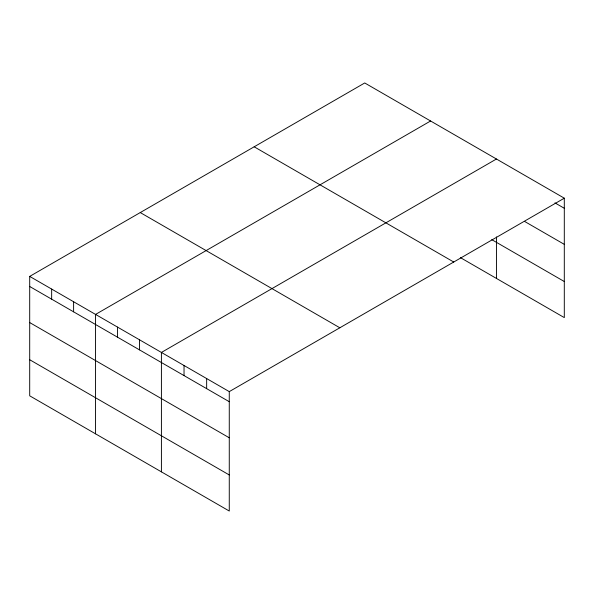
<?xml version="1.0" encoding="UTF-8"?>
<svg xmlns="http://www.w3.org/2000/svg" width="594" height="594" viewBox="0 0 594 594"><rect width="100%" height="100%" fill="white"/><g stroke="black" fill="none" stroke-linecap="round" stroke-linejoin="round"><path stroke-width="0.89" d="M460.38 257.61L564.3 317.604L564.3 198.188L364.731 82.967L29.7 276.396L29.7 395.812L229.269 511.033L229.269 391.617L29.7 276.396M430.591 120.99L95.56 314.419L95.56 433.835M496.443 159.014L161.412 352.442L161.412 471.859M229.269 391.617L564.3 198.188M554.945 202.881L564.3 208.279M524.524 221.391L564.3 244.357M491.743 239.634L564.3 281.526M254.173 146.8L453.742 262.021M140.258 212.563L339.827 327.784M29.7 286.486L229.269 401.707M29.7 322.564L229.269 437.785M29.7 359.734L229.269 474.955M496.443 236.917L496.443 278.43M206.653 378.556L206.653 388.654M184.036 365.496L184.036 375.594M139.464 339.768L139.464 349.859M117.508 327.094L117.508 337.184M73.604 301.745L73.604 311.835M51.656 289.07L51.656 299.161"/></g></svg>
